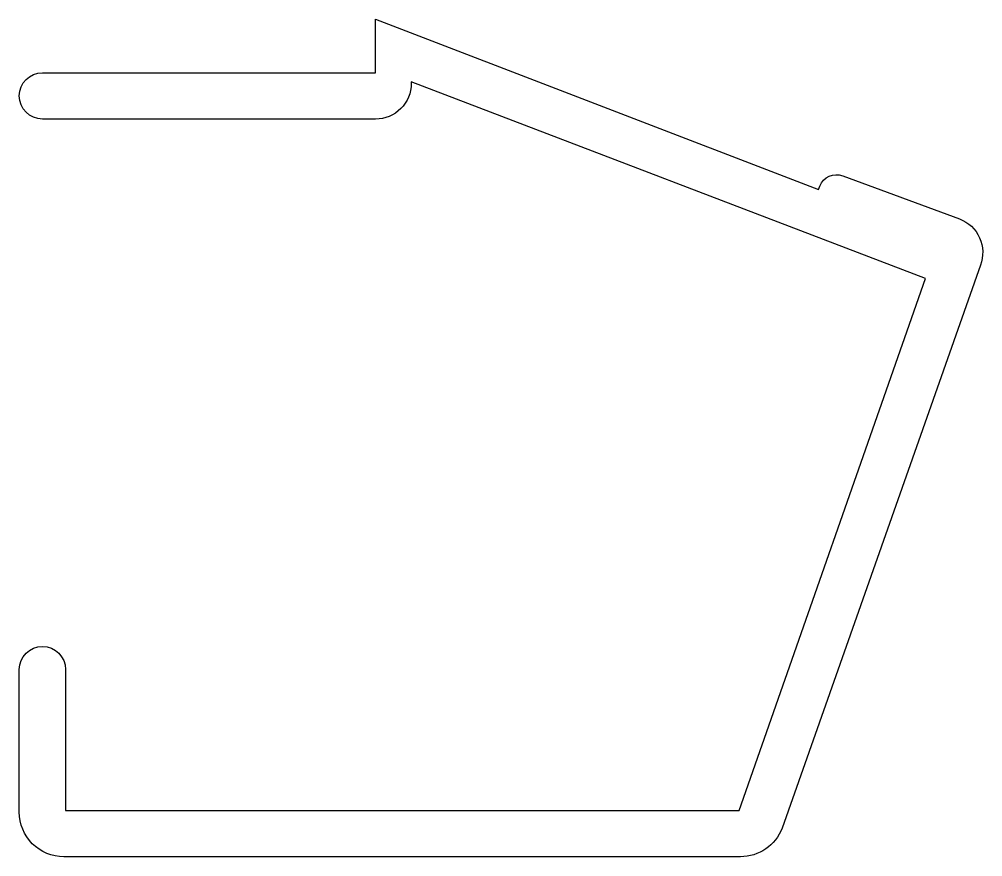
# Model space of a CAD drawing. Extents: x -212.6 to -185.6, y 275.8 to 299.3.
import ezdxf

# ---------------------------------------------------------------- set-up
doc = ezdxf.new("R2010")
doc.units = 0
doc.layers.get('0').update_dxf_attribs({"linetype": 'CONTINUOUS'})

msp = doc.modelspace()

# ---------------------------------------------------------------- linework, layer by layer
msp.add_lwpolyline([(-190.156, 294.658, -0.410598), (-189.515, 294.947), (-186.238, 293.736, -0.417839), (-185.651, 292.439), (-191.216, 276.641, -0.310508), (-192.383, 275.839), (-211.373, 275.839, -0.414214), (-212.623, 277.089), (-212.623, 281.089, -1), (-211.323, 281.089), (-211.323, 277.139), (-192.417, 277.139), (-187.189, 292.062), (-201.623, 297.584), (-201.623, 297.539, -0.414214), (-202.623, 296.539), (-211.973, 296.539, -1), (-211.973, 297.839), (-202.623, 297.839), (-202.623, 299.094), (-202.623, 299.339), (-190.194, 294.559)], format="xyb", close=True)

doc.saveas('drawing.dxf')
